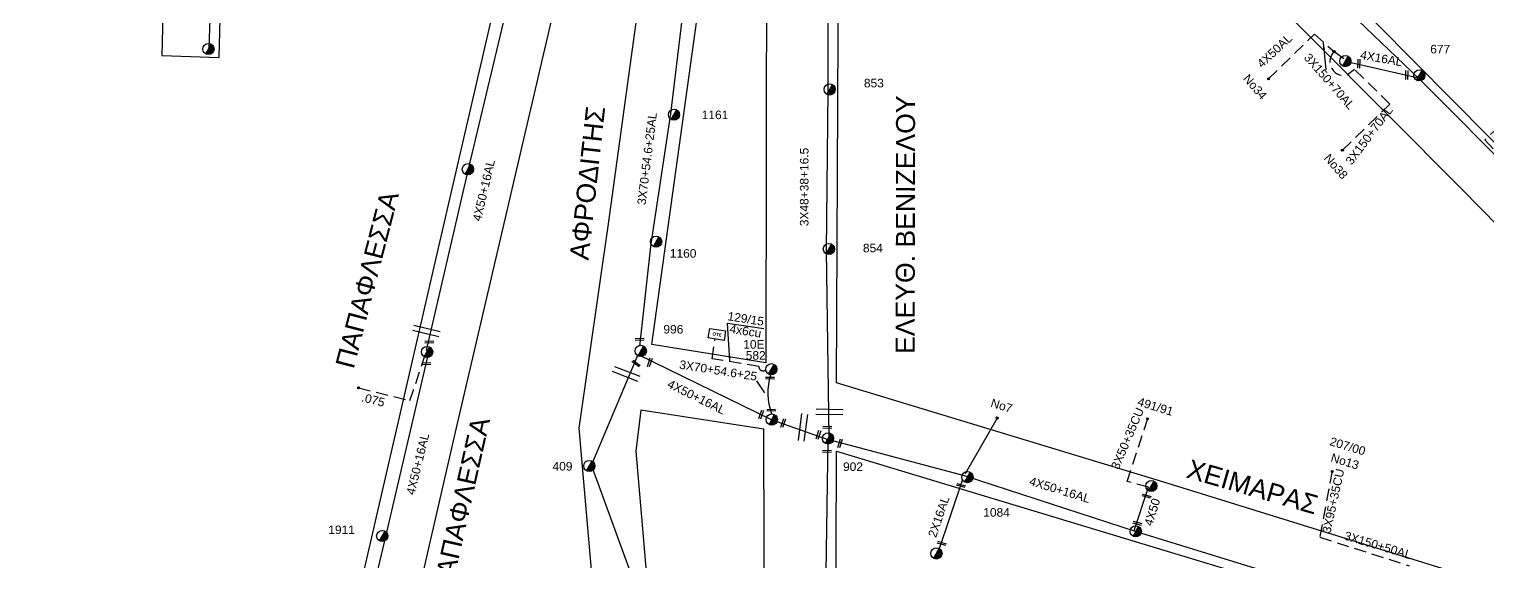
# Model space of a CAD drawing. Header units: millimetres. Extents: x 839 to 3144, y 747 to 1790.
# Drawn here: x 1608.3 to 1914.9, y 1394.5 to 1506.4 of the extents above; entities that cross this region are included whole.
import ezdxf
from ezdxf.enums import TextEntityAlignment as Align

# ---------------------------------------------------------------- set-up
doc = ezdxf.new("R2010")
doc.units = ezdxf.units.MM
doc.linetypes.add('DASHED', pattern=[19.05, 12.7, -6.35])
for name, color, linetype in [('Pillar OTE', 7, 'Continuous'), ('Γυμνά εναέρια ΧΤ (1Φ)   2x16AL', 7, 'Continuous'), ('Γυμνά εναέρια ΧΤ (3Φ)   3x50+35CU', 7, 'Continuous'), ('Γυμνά εναέρια ΧΤ (3Φ)   4x16AL', 7, 'Continuous'), ('Γυμνά εναέρια ΧΤ (3Φ)   4x50AL', 7, 'Continuous'), ('Γυμνά εναέρια ΧΤ και ΦΟΠ (3Φ)   4x50+16AL', 7, 'Continuous'), ('Επιγραφές - Σχήματα', 7, 'Continuous'), ('Καλώδια ΧΤ   3x150+50AL', 7, 'DASHED'), ('Καλώδια ΧΤ   3x150+50CU', 7, 'DASHED'), ('Καλώδια ΧΤ   3x150+70AL', 7, 'DASHED'), ('Καλώδια ΧΤ   3x48+38+16.5', 7, 'DASHED'), ('Καλώδια ΧΤ   3x95+35CU', 7, 'DASHED'), ('Καλώδια ΧΤ   4x50AL', 7, 'DASHED'), ('Μηχανική τομή', 7, 'Continuous'), ('Στύλος ΦΜ', 7, 'Continuous'), ('Στύλος ΦΜ @ 1', 7, 'Continuous'), ('Συνδέσεις', 7, 'Continuous'), ('Συνεστραμμένα ΧΤ   3x70+54.6+25AL', 7, 'SYN_LINE'), ('Τομή', 7, 'Continuous'), ('Υπόβαθρο ΔΕΗ', 7, 'Continuous'), ('Υπόγεια Καλώδια Δικτύου ΧΤ   .075', 7, 'DASHED'), ('Υπόγεια καλώδια Παροχών ΧΤ   4x50AL', 7, 'DASHED'), ('Υπόγεια καλώδια Παροχών ΧΤ   4x6', 7, 'DASHED')]:
    doc.layers.add(name, color=color, linetype=linetype)
doc.styles.get("Standard").update_dxf_attribs({"font": 'ARIAL.TTF'})
doc.linetypes.add('SYN_LINE', pattern='A,0.5,-0.0001,["/\\/\\/\\/",Standard,S=0.1,R=0,X=0,Y=-0.05],-0.25', length=0.7501)
doc.dimstyles.new('ISO-25', dxfattribs={"dimtxt": 2.5, "dimasz": 2.5, "dimexe": 1.25, "dimexo": 0.625, "dimtad": 1, "dimtxsty": 'Standard', "dimcen": 2.5, "dimadec": 0, "dimazin": 0, "dimtfac": 1, "dimtmove": 0, "dimatfit": 3, "dimfxl": 1, "dimarcsym": 0})

# ---------------------------------------------------------------- blocks, each defined once
blk = doc.blocks.new('ΥΠΑΡΧΩΝ ΤΣΙΜΕΝΤΕΝΙΟΣ ΣΤΥΛΟΣ')
at = {"layer": 'Στύλος ΦΜ'}
blk.add_hatch(color=7, dxfattribs=at).paths.add_polyline_path([(-1.29, -2.28, 0.574793), (2.62, 0, 0.268822), (1.3, 2.27)])
at = {"layer": 'Στύλος ΦΜ', "color": 7}
blk.add_line((-1.29, -2.28), (1.3, 2.27), dxfattribs=at)
blk.add_circle((0, 0), 2.62, dxfattribs=at)
at = {"layer": 'Στύλος ΦΜ', "flags": 4}
for tag, p in [('ΤΥΠΟΣ', (-4.91, 3.03)), ('ΑΡΙΘΜΟΣ', (-4.68, 8.05))]:
    blk.add_attdef(tag, p, '', height=4, dxfattribs=at)
blk = doc.blocks.new('ΤΟΜΗ')
at = {"layer": 'Τομή', "ltscale": 40}
for p, q in [((-5.68, 0), (5.68, 0)), ((5.68, -2.33), (-5.68, -2.33))]:
    blk.add_line(p, q, dxfattribs=at)
blk = doc.blocks.new('_ΣΥΝΔΕΣΗ')
at = {"layer": 'Συνδέσεις', "linetype": 'SYN_LINE', "ltscale": 40}
blk.add_hatch(color=256, dxfattribs=at).paths.add_polyline_path([(0.5, -0.01, 1), (-0.5, -0.01, 1)])
at = {"layer": 'Συνδέσεις'}
blk.add_circle((0, -0.01), 0.5, dxfattribs=at)
blk = doc.blocks.new('ΜΗΧΑΝΙΚΗ ΤΟΜΗ')
at = {"layer": 'Μηχανική τομή', "ltscale": 40}
for p, q in [((-1.89, 0.78), (1.89, 0.78)), ((1.89, 0), (-1.89, 0))]:
    blk.add_line(p, q, dxfattribs=at)
blk = doc.blocks.new('A$C3F94617C')
at = {"layer": 'Μηχανική τομή', "xscale": 0.5, "yscale": 0.5, "zscale": 0.5}
blk.add_blockref('ΜΗΧΑΝΙΚΗ ΤΟΜΗ', (0.95, 0), dxfattribs=at)
blk = doc.blocks.new('PILLAR ΟΤΕ')
at = {"layer": 'Pillar OTE', "ltscale": 40}
blk.add_lwpolyline([(-3.31, 2.02), (3.39, 2.02), (3.39, -1.99), (-3.31, -1.99)], close=True, dxfattribs=at)
at = {"layer": 'Pillar OTE', "insert": (-1.81, 0.71), "char_height": 1.3575, "width": 109.961, "attachment_point": 1}
blk.add_mtext('{\\fArial|b1|i0|c161|p34;OTE}', dxfattribs=at)

msp = doc.modelspace()

# ---------------------------------------------------------------- linework, layer by layer
at = {"layer": 'Γυμνά εναέρια ΧΤ (1Φ)   2x16AL', "color": 1, "linetype": 'SYN_LINE', "ltscale": 15}
msp.add_lwpolyline([(1805.15, 1413.06), (1811.81, 1424.74)], dxfattribs=at)
at = {"layer": 'Γυμνά εναέρια ΧΤ (1Φ)   2x16AL', "color": 1, "ltscale": 0.2}
msp.add_lwpolyline([(1799.44, 1396.63), (1804.58, 1411.84)], dxfattribs=at)
at = {"layer": 'Γυμνά εναέρια ΧΤ (3Φ)   3x50+35CU', "color": 1, "linetype": 'DASHED', "ltscale": 0.2}
msp.add_lwpolyline([(1843.6, 1410.13), (1839.1, 1411.34), (1843.43, 1424.57)], dxfattribs=at)
at = {"layer": 'Γυμνά εναέρια ΧΤ (3Φ)   4x16AL', "color": 85, "ltscale": 0.2}
msp.add_lwpolyline([(1900.34, 1496.16), (1885.55, 1499.53)], dxfattribs=at)
at = {"layer": 'Γυμνά εναέρια ΧΤ (3Φ)   4x50AL', "color": 1, "ltscale": 0.2}
msp.add_lwpolyline([(1840.57, 1401.05), (1843.6, 1410.13)], dxfattribs=at)
at = {"layer": 'Γυμνά εναέρια ΧΤ και ΦΟΠ (3Φ)   4x50+16AL', "color": 85, "ltscale": 0.2}
msp.add_lwpolyline([(1863.43, 1532.69), (1879.6, 1516.06), (1900.58, 1495.93), (1921.76, 1474.63), (1941.72, 1454.21), (1958.8, 1437.59), (1970.95, 1425.57)], dxfattribs=at)
at = {"layer": 'Γυμνά εναέρια ΧΤ και ΦΟΠ (3Φ)   4x50+16AL', "color": 2, "ltscale": 0.2}
msp.add_lwpolyline([(1658.73, 1292.02), (1666.81, 1329.74), (1674.91, 1364.56), (1683.24, 1399.81), (1692.18, 1437.92)], dxfattribs=at)
at = {"layer": 'Γυμνά εναέρια ΧΤ και ΦΟΠ (3Φ)   4x50+16AL', "color": 5, "ltscale": 0.2}
msp.add_lwpolyline([(1736.32, 1438.02), (1764.27, 1424.37), (1776.2, 1420.18)], dxfattribs=at)
at = {"layer": 'Γυμνά εναέρια ΧΤ και ΦΟΠ (3Φ)   4x50+16AL', "color": 1, "ltscale": 0.2}
msp.add_lwpolyline([(1872.46, 1391.11), (1841.09, 1400.79), (1804.88, 1412.57), (1776.2, 1420.18)], dxfattribs=at)
at = {"layer": 'Καλώδια ΧΤ   3x150+50AL', "color": 151, "ltscale": 0.2}
msp.add_lwpolyline([(1879.59, 1399.65), (1898.41, 1393.62)], dxfattribs=at)
at = {"layer": 'Καλώδια ΧΤ   3x150+50CU', "color": 85, "ltscale": 0.2}
msp.add_lwpolyline([(1928.5, 1496.35), (1914.29, 1483.18), (1919.63, 1477.4), (1920.58, 1477.71, -0.641221), (1922.39, 1475.78, -2.886759)], format="xyb", dxfattribs=at)
at = {"layer": 'Καλώδια ΧΤ   3x150+70AL', "color": 85, "ltscale": 0.2}
msp.add_lwpolyline([(1884.36, 1480.99), (1894.3, 1490.7), (1886.91, 1497.96), (1885.43, 1496.84, -0.782609), (1882.6, 1501.71, -1.636657)], format="xyb", dxfattribs=at)
at = {"layer": 'Καλώδια ΧΤ   3x48+38+16.5', "color": 27, "linetype": 'Continuous', "ltscale": 0.2}
msp.add_lwpolyline([(1776.44, 1420.67), (1775.92, 1459.95), (1776.22, 1493.5), (1776.15, 1535.98), (1776.74, 1579.14), (1767.51, 1588.02)], dxfattribs=at)
at = {"layer": 'Καλώδια ΧΤ   3x48+38+16.5', "color": 1, "linetype": 'Continuous', "ltscale": 0.2}
msp.add_lwpolyline([(1776.2, 1420.18), (1775.62, 1382.83), (1775.5, 1348.37), (1775.96, 1311.98), (1776.2, 1281.54)], dxfattribs=at)
at = {"layer": 'Καλώδια ΧΤ   3x95+35CU', "color": 151, "ltscale": 0.2}
msp.add_lwpolyline([(1882.19, 1413.52), (1879.59, 1399.65)], dxfattribs=at)
at = {"layer": 'Καλώδια ΧΤ   4x50AL', "color": 85, "ltscale": 0.2}
msp.add_lwpolyline([(1868.84, 1496), (1878.45, 1505.35), (1882.6, 1501.71), (1884.68, 1500.29)], dxfattribs=at)
at = {"layer": 'Συνεστραμμένα ΧΤ   3x70+54.6+25AL', "color": 5, "ltscale": 20}
msp.add_lwpolyline([(1765.65, 1588.28), (1764.95, 1587.48), (1756.73, 1573.95), (1751.25, 1541.91), (1746.26, 1514.81), (1743.12, 1488.64), (1738.99, 1461.29), (1736.6, 1439.79)], dxfattribs=at)
at = {"layer": 'Συνεστραμμένα ΧΤ   3x70+54.6+25AL', "color": 151, "linetype": 'SYN_LINE', "ltscale": 20}
msp.add_lwpolyline([(1691.84, 1438.91), (1700.61, 1477), (1708.05, 1508.1), (1715.49, 1542.85), (1724.26, 1578.48), (1724.18, 1578.66)], dxfattribs=at)
at = {"layer": 'Συνεστραμμένα ΧΤ   3x70+54.6+25AL', "color": 30, "ltscale": 10}
msp.add_lwpolyline([(1646.36, 1510.56), (1646.07, 1502.53)], dxfattribs=at)
at = {"layer": 'Συνεστραμμένα ΧΤ   3x70+54.6+25AL', "color": 133, "ltscale": 20}
msp.add_lwpolyline([(1745.14, 1286.08), (1735.48, 1305.34), (1741.41, 1330.19), (1739.34, 1350.55), (1736.05, 1388.62), (1726.49, 1414.75), (1736.32, 1438.02)], dxfattribs=at)
at = {"layer": 'Συνεστραμμένα ΧΤ   3x70+54.6+25AL', "color": 5, "linetype": 'SYN_LINE', "ltscale": 8}
msp.add_arc((1776.63, 1429.98), 13.06, 163.0485, 199.8089, dxfattribs=at)
at = {"layer": 'Υπόβαθρο ΔΕΗ'}
for points in [[(1843.06, 1727.54), (1853.88, 1719.17), (1902.07, 1623.65), (1978.49, 1545.16), (2029.22, 1491.88), (1977.84, 1420.54), (1915.36, 1483.57), (1867.72, 1531.7), (1805.42, 1594.72), (1830.64, 1684.69)], [(1778.89, 1577.56), (1798.96, 1583.88), (1909.52, 1472.72), (1970.73, 1410.46), (1948.73, 1379.6), (1846.82, 1411.24), (1777.97, 1432.06), (1778.62, 1564.28)], [(1734.03, 1576.75), (1745.23, 1576.32), (1730.08, 1465.97), (1723.81, 1422.55), (1735.56, 1288.08), (1668.24, 1292.89), (1698.11, 1422.65), (1731.61, 1566.29)], [(1756.76, 1566.91), (1763.34, 1566.91), (1763.13, 1436.29), (1739.2, 1440.13), (1751.38, 1528.09)], [(1736.84, 1426.35), (1735.78, 1417.73), (1742.79, 1336.09), (1747.59, 1287.23), (1762.65, 1286.27), (1762.84, 1371.83), (1762.74, 1422.32)]]:
    msp.add_lwpolyline(points, close=True, dxfattribs=at)
for points in [[(1556.43, 1580.73), (1638.07, 1578.85), (1636.14, 1500.93), (1648.24, 1500.46), (1650.28, 1578.63), (1721.23, 1576.99), (1696.74, 1471.03), (1664.73, 1332.55), (1567.05, 1330.45), (1555.25, 1407.11), (1552.44, 1428.02), (1556.43, 1580.73)], [(1755.11, 1444.61), (1762.7, 1443.5)]]:
    msp.add_lwpolyline(points, dxfattribs=at)
msp.add_lwpolyline([(1777.99, 1417.72), (1864.88, 1391.46), (1850.14, 1339.04), (1857.91, 1337.03), (1872.79, 1389.04), (1943.94, 1367.48), (1918.45, 1297.05), (1897.53, 1240.43, -0.379583), (1884.59, 1234.2), (1827.03, 1260.76), (1846.79, 1328.96), (1838.16, 1331.65), (1818.57, 1264.49), (1777.91, 1283.47), (1777.8, 1353.02)], format="xyb", close=True, dxfattribs=at)
at = {"layer": 'Υπόγεια Καλώδια Δικτύου ΧΤ   .075', "color": 2, "ltscale": 0.2}
msp.add_lwpolyline([(1677.52, 1431.05), (1688.33, 1428.35), (1691.59, 1438.13)], dxfattribs=at)
at = {"layer": 'Υπόγεια καλώδια Παροχών ΧΤ   4x6', "color": 5, "linetype": 'DASHED', "ltscale": 0.2}
msp.add_lwpolyline([(1763.13, 1434.84, -0.698168), (1761.7, 1435.55), (1751.83, 1437.13), (1752.51, 1441.36)], format="xyb", dxfattribs=at)

# ---------------------------------------------------------------- block references
at = {"layer": 'Pillar OTE', "xscale": 0.5, "yscale": 0.5, "zscale": 0.5, "rotation": 350.8853420329025}
msp.add_blockref('PILLAR ΟΤΕ', (1752.84, 1442.26), dxfattribs=at)
at = {"layer": 'Επιγραφές - Σχήματα', "ltscale": 0.2}
for p, rotation in [((1887.97, 1498.22), 87.93688088601299), ((1898.04, 1495.84), 87.93688088601301), ((1735.7, 1441), 2.178041427814063), ((1691.47, 1440.43), 2.178041427814066), ((1690.85, 1435.89), 2.178041427814041), ((1734.98, 1436.58), 322.386191409652), ((1738.63, 1435.43), 71.50995357283816), ((1763.08, 1432.92), 358.3605592650128), ((1762.04, 1424.47), 71.50995357283809), ((1763.33, 1426.12), 2.178041427814092), ((1766.68, 1422.67), 71.50995357283809), ((1775.13, 1422.49), 2.178041427814092), ((1774.08, 1420.2), 71.50995357283827), ((1778.62, 1418.4), 71.50995357283827), ((1775.05, 1417.45), 2.178041427814092), ((1803.2, 1410.59), 344.7388729797632), ((1842.22, 1408.34), 344.7388729797632), ((1840.29, 1402.62), 344.7388729797631), ((1799.15, 1398.4), 344.7388729797631)]:
    msp.add_blockref('A$C3F94617C', p, dxfattribs=dict(at, rotation=rotation))
at = {"layer": 'Στύλος ΦΜ @ 1', "ltscale": 40, "xscale": 0.4499999999998181, "yscale": 0.4499999999998181, "zscale": 0.4499999999998181}
for p in [(1645.98, 1502.26), (1884.96, 1499.71), (1700.5, 1476.99), (1691.93, 1438.58), (1764.4, 1424.38), (1844.18, 1410.41), (1840.92, 1400.87), (1799, 1396.22)]:
    msp.add_blockref('ΥΠΑΡΧΩΝ ΤΣΙΜΕΝΤΕΝΙΟΣ ΣΤΥΛΟΣ', p, dxfattribs=at)
at = {"layer": 'Στύλος ΦΜ @ 1', "ltscale": 40}
ref = msp.add_blockref('ΥΠΑΡΧΩΝ ΤΣΙΜΕΝΤΕΝΙΟΣ ΣΤΥΛΟΣ', (1900.53, 1496.72), dxfattribs=dict(at, xscale=0.4499999999998181, yscale=0.4499999999998181, zscale=0.4499999999998181))
ref.add_attrib('ΤΥΠΟΣ', '677', (1902.81, 1501.34), dxfattribs={"layer": 'Στύλος ΦΜ', "height": 1.8, "flags": 4})
ref = msp.add_blockref('ΥΠΑΡΧΩΝ ΤΣΙΜΕΝΤΕΝΙΟΣ ΣΤΥΛΟΣ', (1776.57, 1493.76), dxfattribs=dict(at, xscale=0.4499999999998181, yscale=0.4499999999998181, zscale=0.4499999999998181))
ref.add_attrib('ΤΥΠΟΣ', '853', (1783.76, 1494.2), dxfattribs={"layer": 'Στύλος ΦΜ', "height": 1.8, "flags": 4})
ref = msp.add_blockref('ΥΠΑΡΧΩΝ ΤΣΙΜΕΝΤΕΝΙΟΣ ΣΤΥΛΟΣ', (1743.84, 1488.46), dxfattribs=dict(at, xscale=0.4499999999998181, yscale=0.4499999999998181, zscale=0.4499999999998181))
ref.add_attrib('ΤΥΠΟΣ', '1161', (1749.67, 1487.52), dxfattribs={"layer": 'Στύλος ΦΜ', "height": 1.8, "flags": 4})
ref = msp.add_blockref('ΥΠΑΡΧΩΝ ΤΣΙΜΕΝΤΕΝΙΟΣ ΣΤΥΛΟΣ', (1740.08, 1461.76), dxfattribs=dict(at, xscale=0.4499999999998181, yscale=0.4499999999998181, zscale=0.4499999999998181))
ref.add_attrib('ΤΥΠΟΣ', '1160', (1742.96, 1458.4), dxfattribs={"layer": 'Στύλος ΦΜ', "height": 1.8, "flags": 4})
ref = msp.add_blockref('ΥΠΑΡΧΩΝ ΤΣΙΜΕΝΤΕΝΙΟΣ ΣΤΥΛΟΣ', (1776.39, 1460.22), dxfattribs=dict(at, xscale=0.4499999999998181, yscale=0.4499999999998181, zscale=0.4499999999998181))
ref.add_attrib('ΤΥΠΟΣ', '854', (1783.55, 1459.53), dxfattribs={"layer": 'Στύλος ΦΜ', "height": 1.8, "flags": 4})
ref = msp.add_blockref('ΥΠΑΡΧΩΝ ΤΣΙΜΕΝΤΕΝΙΟΣ ΣΤΥΛΟΣ', (1736.86, 1438.81), dxfattribs=dict(at, xscale=0.4499999999998181, yscale=0.4499999999998181, zscale=0.4499999999998181))
ref.add_attrib('ΤΥΠΟΣ', '996', (1741.61, 1442.46), dxfattribs={"layer": 'Στύλος ΦΜ', "height": 1.8, "flags": 4})
ref = msp.add_blockref('ΥΠΑΡΧΩΝ ΤΣΙΜΕΝΤΕΝΙΟΣ ΣΤΥΛΟΣ', (1764.3, 1434.95), dxfattribs=dict(at, xscale=0.4499999999998181, yscale=0.4499999999998181, zscale=0.4499999999998181))
ref.add_attrib('ΤΥΠΟΣ', '582', (1758.92, 1436.96), dxfattribs={"layer": 'Στύλος ΦΜ', "height": 1.8, "flags": 4})
ref.add_attrib('ΑΡΙΘΜΟΣ', '10Ε', (1758.4, 1439.28), dxfattribs={"layer": 'Στύλος ΦΜ', "height": 1.8, "flags": 4})
ref = msp.add_blockref('ΥΠΑΡΧΩΝ ΤΣΙΜΕΝΤΕΝΙΟΣ ΣΤΥΛΟΣ', (1776.22, 1420.39), dxfattribs=dict(at, xscale=0.4499999999998181, yscale=0.4499999999998181, zscale=0.4499999999998181))
ref.add_attrib('ΤΥΠΟΣ', '902', (1779.37, 1413.57), dxfattribs={"layer": 'Στύλος ΦΜ', "height": 1.8, "flags": 4})
ref = msp.add_blockref('ΥΠΑΡΧΩΝ ΤΣΙΜΕΝΤΕΝΙΟΣ ΣΤΥΛΟΣ', (1726.03, 1414.62), dxfattribs=dict(at, xscale=0.4499999999998181, yscale=0.4499999999998181, zscale=0.4499999999998181))
ref.add_attrib('ΤΥΠΟΣ', '409', (1718.3, 1413.66), dxfattribs={"layer": 'Στύλος ΦΜ', "height": 1.8, "flags": 4})
ref = msp.add_blockref('ΥΠΑΡΧΩΝ ΤΣΙΜΕΝΤΕΝΙΟΣ ΣΤΥΛΟΣ', (1805.52, 1412.27), dxfattribs=dict(at, xscale=0.4499999999998181, yscale=0.4499999999998181, zscale=0.4499999999998181))
ref.add_attrib('ΤΥΠΟΣ', '1084', (1808.85, 1403.96), dxfattribs={"layer": 'Στύλος ΦΜ', "height": 1.8, "flags": 4})
ref = msp.add_blockref('ΥΠΑΡΧΩΝ ΤΣΙΜΕΝΤΕΝΙΟΣ ΣΤΥΛΟΣ', (1682.51, 1399.9), dxfattribs=dict(at, xscale=0.4499999999998181, yscale=0.4499999999998181, zscale=0.4499999999998181))
ref.add_attrib('ΤΥΠΟΣ', '1911', (1671.16, 1400.3), dxfattribs={"layer": 'Στύλος ΦΜ', "height": 1.8, "flags": 4})
at = {"layer": 'Συνδέσεις', "xscale": 0.4500000000000455, "yscale": 0.4500000000000455, "zscale": 0.4500000000000455}
for p in [(1882.58, 1501.71), (1868.81, 1496), (1884.33, 1481), (1677.52, 1431.05), (1811.77, 1424.7), (1843.39, 1424.54), (1882.2, 1413.47)]:
    msp.add_blockref('_ΣΥΝΔΕΣΗ', p, dxfattribs=at)
at = {"layer": 'Τομή'}
for p, xscale, yscale, zscale, rotation in [((1691.89, 1443.54), 0.4999999999999361, 0.4999999999999361, 0.4999999999999361, 346.4892498348989), ((1733.99, 1434.5), 0.4999999999999459, 0.4999999999999459, 0.4999999999999459, 338.6478697405964), ((1776.54, 1426.56), 0.5000000000000024, 0.5000000000000024, 0.5000000000000024, 359.0212941848638), ((1770.37, 1422.8), 0.5000000000000283, 0.5000000000000283, 0.5000000000000283, 82.43476684623366)]:
    msp.add_blockref('ΤΟΜΗ', p, dxfattribs=dict(at, xscale=xscale, yscale=yscale, zscale=zscale, rotation=rotation))

# ---------------------------------------------------------------- texts
at = {"layer": 'Γυμνά εναέρια ΧΤ (1Φ)   2x16AL', "linetype": 'SYN_LINE', "ltscale": 20}
msp.add_text('2X16AL', height=1.8, rotation=71.1302, dxfattribs=at).set_placement((1799.5, 1403.96), align=Align.MIDDLE)
at = {"layer": 'Γυμνά εναέρια ΧΤ (3Φ)   3x50+35CU', "linetype": 'SYN_LINE', "ltscale": 20}
msp.add_text('3X50+35CU', height=1.8, rotation=66.9291, dxfattribs=at).set_placement((1839.16, 1420.4), align=Align.MIDDLE)
at = {"layer": 'Γυμνά εναέρια ΧΤ (3Φ)   4x16AL', "linetype": 'SYN_LINE', "ltscale": 20}
msp.add_text('4X16AL', height=1.8, rotation=349.7654, dxfattribs=at).set_placement((1892.55, 1500.3), align=Align.MIDDLE)
at = {"layer": 'Γυμνά εναέρια ΧΤ (3Φ)   4x50AL', "ltscale": 0.2, "insert": (1842.63, 1402.38), "char_height": 1.8, "width": 9.756, "attachment_point": 1, "rotation": 72.8841}
msp.add_mtext('4Χ50', dxfattribs=at)
at = {"layer": 'Γυμνά εναέρια ΧΤ και ΦΟΠ (3Φ)   4x50+16AL', "linetype": 'SYN_LINE', "ltscale": 20}
for rotation, p in [(76.8675, (1703.85, 1472.56)), (333.716, (1748.58, 1429.12)), (76.2384, (1689.97, 1415.04)), (342.9662, (1824.95, 1409.59))]:
    msp.add_text('4X50+16AL', height=1.8, rotation=rotation, dxfattribs=at).set_placement(p, align=Align.MIDDLE)
at = {"layer": 'Επιγραφές - Σχήματα', "ltscale": 0.2, "attachment_point": 1}
for s, insert, char_height, width, rotation in [('Νο34', (1864.7, 1497.16), 1.8, 9.756, 311.1707), ('ΕΛΕΥΘ. ΒΕΝΙΖΕΛΟΥ', (1790.43, 1438.16), 4, 68.291, 89.8958), ('ΑΦΡΟΔΙΤΗΣ', (1721.86, 1458.19), 4, 68.291, 83.7271), ('Νο38', (1881.7, 1480.42), 1.8, 9.756, 311.1707), ('ΠΑΠΑΦΛΕΣΣΑ', (1672.6, 1435.86), 4, 19.6719, 75.462), ('Νο7', (1810.78, 1428.83), 1.8, 9.756, 343.103), ('491/91', (1841.65, 1429.09), 1.8, 9.756, 343.103), ('ΠΑΠΑΦΛΕΣΣΑ', (1692.9, 1388.07), 4, 19.6719, 77.2736), ('207/00', (1882.05, 1420.75), 1.8, 9.756, 343.103), ('Νο13', (1882.27, 1417.31), 1.8, 9.756, 343.103), ('ΧΕΙΜΑΡΑΣ', (1852.43, 1416.09), 4, 68.291, 343.8972)]:
    msp.add_mtext(s, dxfattribs=dict(at, insert=insert, char_height=char_height, width=width, rotation=rotation))
at = {"layer": 'Καλώδια ΧΤ   3x150+50AL', "ltscale": 0.2}
msp.add_text('3X150+50AL', height=1.8, rotation=343.2385, dxfattribs=at).set_placement((1891.84, 1397.95), align=Align.MIDDLE)
at = {"layer": 'Καλώδια ΧΤ   3x150+70AL', "linetype": 'SYN_LINE', "ltscale": 20}
msp.add_text('3X150+70AL', height=1.8, rotation=53.1039, dxfattribs=at).set_placement((1889.97, 1484.1), align=Align.MIDDLE)
at = {"layer": 'Καλώδια ΧΤ   3x150+70AL', "ltscale": 0.2, "insert": (1877.5, 1501.56), "char_height": 1.8, "width": 9.756, "attachment_point": 1, "rotation": 311.1707}
msp.add_mtext('3Χ150+70AL', dxfattribs=at)
at = {"layer": 'Καλώδια ΧΤ   3x48+38+16.5', "linetype": 'SYN_LINE', "ltscale": 20}
msp.add_text('3X48+38+16.5', height=1.8, rotation=90, dxfattribs=at).set_placement((1771.21, 1473.26), align=Align.MIDDLE)
at = {"layer": 'Καλώδια ΧΤ   3x95+35CU', "ltscale": 0.2}
msp.add_text('3X95+35CU', height=1.8, rotation=77.6496, dxfattribs=at).set_placement((1882.43, 1407.27), align=Align.MIDDLE)
at = {"layer": 'Καλώδια ΧΤ   4x50AL', "linetype": 'SYN_LINE', "ltscale": 20}
msp.add_text('4X50AL', height=1.8, rotation=43.3045, dxfattribs=at).set_placement((1870.08, 1501.9), align=Align.MIDDLE)
at = {"layer": 'Συνεστραμμένα ΧΤ   3x70+54.6+25AL', "linetype": 'SYN_LINE', "ltscale": 20}
msp.add_text('3X70+54.6+25AL', height=1.8, rotation=83.0252, dxfattribs=at).set_placement((1738.17, 1479.22), align=Align.MIDDLE)
at = {"layer": 'Υπόγεια Καλώδια Δικτύου ΧΤ   .075', "linetype": 'SYN_LINE', "ltscale": 20}
msp.add_text('.075', height=1.8, rotation=345.5691, dxfattribs=at).set_placement((1680.62, 1428.51), align=Align.MIDDLE)
at = {"layer": 'Υπόγεια καλώδια Παροχών ΧΤ   4x50AL', "color": 7, "ltscale": 0.2}
msp.add_text('3X70+54.6+25', height=1.8, rotation=351.0054, dxfattribs=at).set_placement((1753.14, 1434.7), align=Align.MIDDLE)
at = {"layer": 'Υπόγεια καλώδια Παροχών ΧΤ   4x50AL', "color": 7, "ltscale": 0.2, "char_height": 1.8, "attachment_point": 1, "rotation": 351.0054}
for s, insert in [('129/15', (1755.28, 1447.05)), ('4x6cu', (1755.7, 1444.4))]:
    msp.add_mtext_dynamic_manual_height_columns(s, width=1.8, gutter_width=12.5, heights=[0.118], dxfattribs=dict(at, insert=insert))

# ---------------------------------------------------------------- leaders
at = {"layer": 'Επιγραφές - Σχήματα', "ltscale": 40}
for points, override in [([(1880.33, 1503.6), (1880.85, 1497.89)], {"dimasz": 1.5, "dimtad": 0}), ([(1755.59, 1436.75), (1755.11, 1444.61)], {"dimasz": 1, "dimtad": 0}), ([(1762.9, 1430.02), (1761.28, 1432.49)], {"dimasz": 1, "dimtad": 0})]:
    msp.add_leader(points, dimstyle='ISO-25', override=override, dxfattribs=at)

doc.saveas('drawing.dxf')
